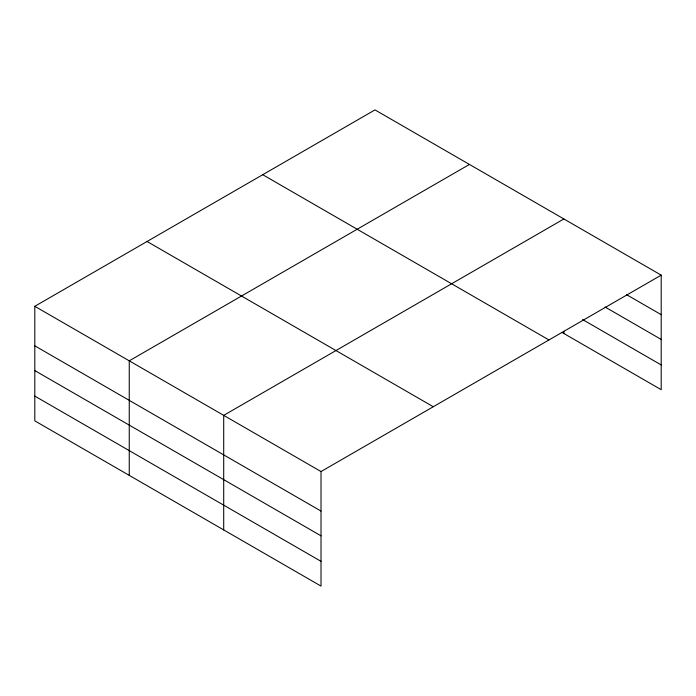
<?xml version="1.0" encoding="UTF-8"?>
<svg xmlns="http://www.w3.org/2000/svg" width="696" height="696" viewBox="0 0 696 696"><rect width="100%" height="100%" fill="white"/><g stroke="black" fill="none" stroke-linecap="round" stroke-linejoin="round"><path stroke-width="1.04" d="M661.2 275.146L374.979 109.898L34.8 306.301L34.8 420.854L321.021 586.102L321.021 471.549L661.2 275.146L661.2 389.699L562.02 332.436M469.435 164.43L129.256 360.832L129.256 475.385M563.882 218.962L223.703 415.364L223.703 529.917M626.583 294.678L661.2 314.67M605.059 307.014L661.2 339.43M582.604 319.56L661.2 364.939M262.723 174.713L548.944 339.952M147.056 241.486L433.277 406.734M34.8 306.301L321.021 471.549M34.8 345.825L321.021 511.073M34.8 370.585L321.021 535.833M34.8 396.094L321.021 561.341M563.882 331.366L563.882 333.514"/></g></svg>
